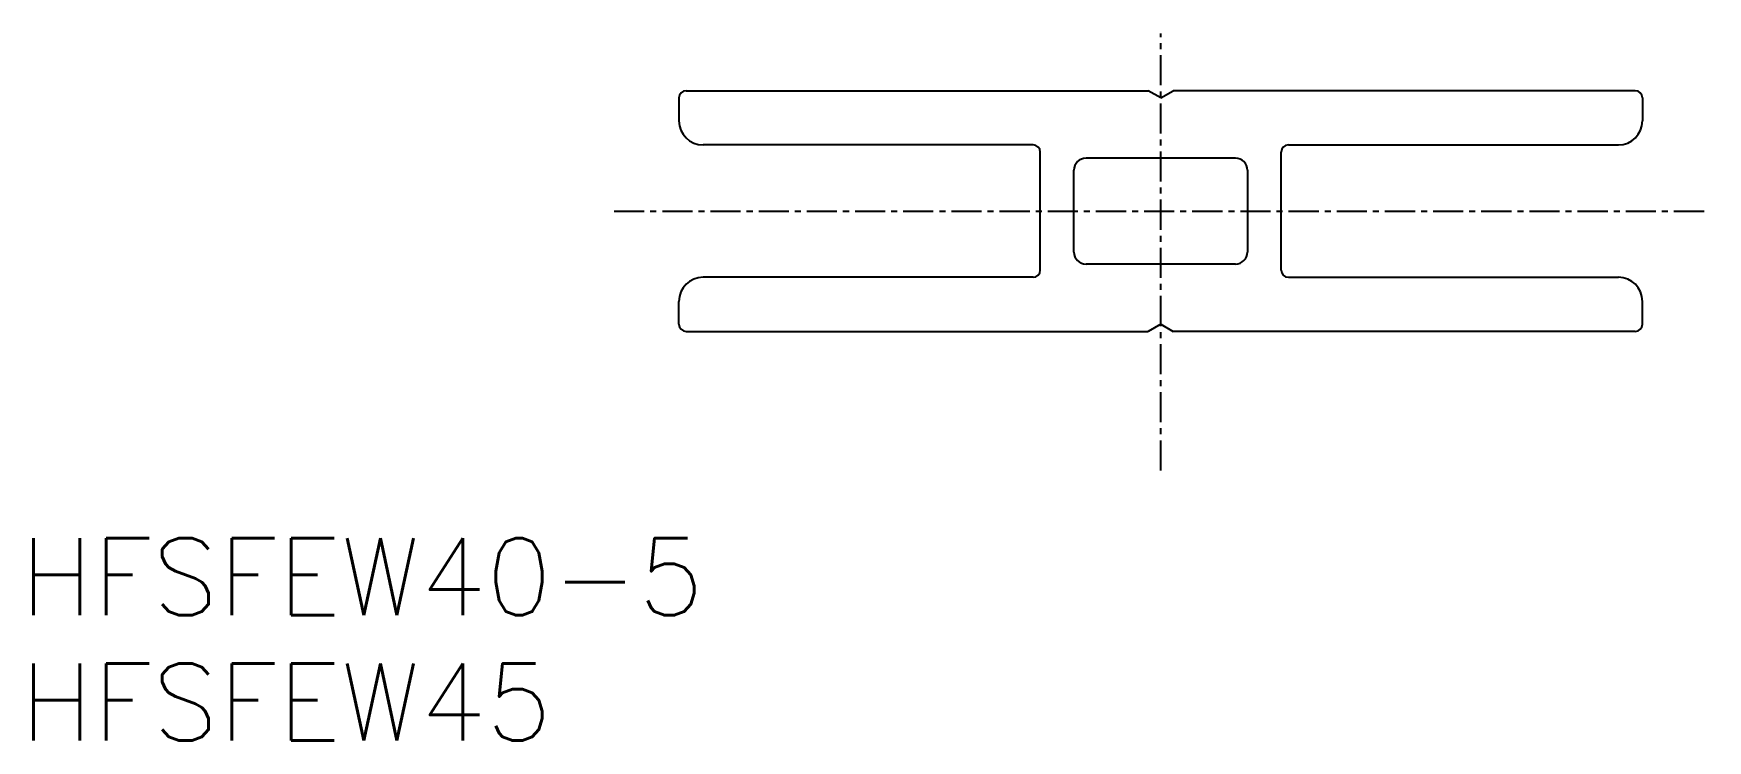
# Model space of a CAD drawing. Extents: x 71 to 140.5, y 122.7 to 152.1.
import ezdxf

# ---------------------------------------------------------------- set-up
doc = ezdxf.new("R2010")
doc.units = 0
doc.linetypes.add('CENTER', pattern=[2, 1.25, -0.25, 0.25, -0.25])
doc.layers.get('0').update_dxf_attribs({"linetype": 'CONTINUOUS'})
doc.layers.add('CENTER', color=1, linetype='CENTER')
doc.styles.get("Standard").update_dxf_attribs({"font": 'txt.shx', "bigfont": 'bigfont.shx'})

msp = doc.modelspace()

# ---------------------------------------------------------------- linework, layer by layer
at = {"color": 7, "linetype": 'CONTINUOUS'}
for p, q in [((97.784, 149.445), (97.784, 148.495)), ((98.084, 149.745), (117.264, 149.745)), ((117.784, 149.445), (117.264, 149.745)), ((117.784, 149.445), (118.304, 149.745)), ((137.484, 149.745), (118.304, 149.745)), ((137.784, 149.445), (137.784, 148.495)), ((112.484, 147.495), (98.784, 147.495)), ((123.084, 147.495), (136.784, 147.495)), ((112.784, 142.295), (112.784, 147.195)), ((120.884, 146.945), (114.684, 146.945)), ((122.784, 142.295), (122.784, 147.195)), ((114.184, 143.045), (114.184, 146.445)), ((121.384, 146.445), (121.384, 143.045)), ((120.884, 142.545), (114.684, 142.545)), ((112.484, 141.995), (98.784, 141.995)), ((123.084, 141.995), (136.784, 141.995)), ((97.784, 140.045), (97.784, 140.995)), ((137.784, 140.045), (137.784, 140.995)), ((98.084, 139.745), (117.264, 139.745)), ((117.784, 140.045), (117.264, 139.745)), ((117.784, 140.045), (118.304, 139.745)), ((137.484, 139.745), (118.304, 139.745))]:
    msp.add_line(p, q, dxfattribs=at)
for centre, radius, start, end in [((98.084, 149.445), 0.3, 90, 180), ((137.484, 149.445), 0.3, 0, 90), ((98.784, 148.495), 1, 180, 270), ((136.784, 148.495), 1, 270, 0), ((112.484, 147.195), 0.3, 0, 90), ((123.084, 147.195), 0.3, 90, 180), ((114.684, 146.445), 0.5, 90, 180), ((120.884, 146.445), 0.5, 0, 90), ((114.684, 143.045), 0.5, 180, 270), ((120.884, 143.045), 0.5, 270, 0), ((98.784, 140.995), 1, 90, 180), ((112.484, 142.295), 0.3, 270, 0), ((123.084, 142.295), 0.3, 180, 270), ((136.784, 140.995), 1, 0, 90), ((98.084, 140.045), 0.3, 180, 270), ((137.484, 140.045), 0.3, 270, 0)]:
    msp.add_arc(centre, radius, start, end, dxfattribs=at)
at = {"layer": 'CENTER', "color": 1, "linetype": 'CENTER'}
for p, q in [((117.784, 133.97), (117.784, 152.125)), ((95.094, 144.745), (140.487, 144.745))]:
    msp.add_line(p, q, dxfattribs=at)

# ---------------------------------------------------------------- texts
at = {"color": 7, "linetype": 'CONTINUOUS'}
for s, p in [('HFSFEW40-5', (70.437, 127.952)), ('HFSFEW45', (70.437, 122.748))]:
    msp.add_text(s, height=3.2, dxfattribs=at).set_placement(p)

doc.saveas('drawing.dxf')
